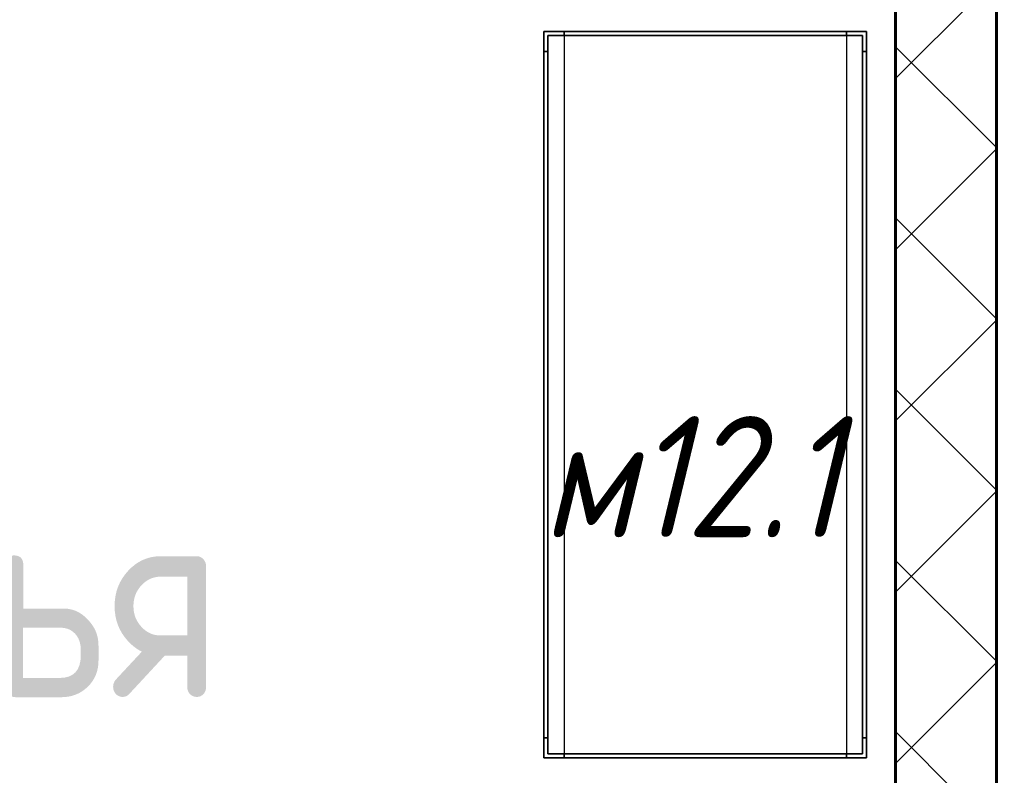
# Model space of a CAD drawing. Header units: millimetres. Extents: x -32954 to 151739, y -65671 to 56243.
# Drawn here: x -21046 to -19835, y -23373 to -22437 of the extents above; entities that cross this region are included whole.
import ezdxf

# ---------------------------------------------------------------- set-up
doc = ezdxf.new("R2010")
doc.units = ezdxf.units.MM
for name, color, linetype, lineweight in [('A-GENM', 7, 'Continuous', 9), ('I-FURN', 7, 'Continuous', 9), ('I-FURN-IDEN', 7, 'Continuous', 9), ('Марки помещений', 7, 'Continuous', 18), ('Стены разрез', 7, 'Continuous', 40)]:
    doc.layers.add(name, color=color, linetype=linetype, lineweight=lineweight)
doc.styles.add('GOST Common', font='GOST_Common.ttf', dxfattribs={"width": 0.9, "height": 250})
doc.styles.add('GOST Common_I', font='GOST_Common Italic.ttf', dxfattribs={"width": 0.9, "height": 150})

# ---------------------------------------------------------------- blocks, each defined once
blk = doc.blocks.new('М10-М12-М53-М103-М155-М186-М376-М386-М387-М390_Стеллаж - М12_1_Стеллаж сборный 900х400х1700-8574353-О_ТХ_03')
at = {"layer": 'A-GENM'}
for p, q in [((-425, 0), (-425, -5)), ((425, 0), (-425, 0)), ((-425, 0), (-425, -5)), ((425, 0), (-425, 0)), ((-425, -5), (-425, 0)), ((-425, 0), (425, 0)), ((-425, 0), (-425, -5)), ((425, 0), (-425, 0)), ((425, -5), (425, 0)), ((425, 0), (425, -5)), ((425, 0), (425, -5)), ((425, -5), (425, 0)), ((-425, 0), (-450, 0)), ((-450, 0), (-450, -25)), ((-450, -25), (-450, 0)), ((-450, 0), (-425, 0)), ((-425, -5), (-445, -5)), ((-445, -5), (-445, -25)), ((-445, -25), (-445, -5)), ((-445, -5), (-425, -5)), ((-445, -25), (-445, -5)), ((-445, -5), (-425, -5)), ((-425, -5), (-445, -5)), ((-445, -5), (-445, -25)), ((-445, -25), (-445, -5)), ((-445, -5), (-425, -5)), ((-425, -5), (-445, -5)), ((-445, -5), (-445, -25)), ((-445, -25), (-445, -5)), ((-445, -5), (-425, -5)), ((-425, -5), (-445, -5)), ((-445, -5), (-445, -25)), ((-425, 0), (-425, -5)), ((425, 0), (-425, 0)), ((-425, 0), (-425, -5)), ((425, 0), (-425, 0)), ((-425, -5), (-425, 0)), ((-425, 0), (425, 0)), ((-425, 0), (-425, -5)), ((425, 0), (-425, 0)), ((-425, -5), (425, -5)), ((425, -5), (-425, -5)), ((425, -5), (-425, -5)), ((425, -5), (-425, -5)), ((-425, -5), (425, -5)), ((425, -5), (-425, -5)), ((425, -5), (-425, -5)), ((425, -5), (-425, -5)), ((450, 0), (425, 0)), ((425, -5), (425, 0)), ((425, 0), (450, 0)), ((425, 0), (425, -5)), ((425, 0), (425, -5)), ((425, -5), (425, 0)), ((445, -5), (425, -5)), ((425, -5), (445, -5)), ((425, -5), (445, -5)), ((445, -5), (425, -5)), ((425, -5), (445, -5)), ((445, -5), (425, -5)), ((425, -5), (445, -5)), ((445, -5), (425, -5)), ((445, -25), (445, -5)), ((445, -5), (445, -25)), ((445, -5), (445, -25)), ((445, -25), (445, -5)), ((445, -5), (445, -25)), ((445, -25), (445, -5)), ((445, -5), (445, -25)), ((445, -25), (445, -5)), ((450, -25), (450, 0)), ((450, 0), (450, -25)), ((-445, -25), (-450, -25)), ((-450, -375), (-450, -25)), ((-450, -25), (-445, -25)), ((-450, -25), (-450, -375)), ((-450, -375), (-450, -25)), ((-445, -25), (-450, -25)), ((-450, -25), (-450, -375)), ((-445, -25), (-450, -25)), ((-450, -375), (-450, -25)), ((-450, -25), (-445, -25)), ((-450, -25), (-450, -375)), ((-445, -25), (-450, -25)), ((-450, -375), (-450, -25)), ((-445, -25), (-450, -25)), ((-450, -25), (-450, -375)), ((-445, -25), (-450, -25)), ((-445, -375), (-445, -25)), ((-445, -25), (-445, -375)), ((-445, -375), (-445, -25)), ((-445, -25), (-445, -395)), ((-445, -375), (-445, -25)), ((-445, -25), (-445, -375)), ((-445, -375), (-445, -25)), ((-445, -25), (-445, -395)), ((450, -25), (445, -25)), ((445, -25), (445, -375)), ((445, -395), (445, -25)), ((450, -25), (445, -25)), ((445, -25), (445, -375)), ((445, -395), (445, -25)), ((450, -25), (445, -25)), ((450, -25), (445, -25)), ((445, -25), (445, -375)), ((445, -395), (445, -25)), ((450, -25), (445, -25)), ((450, -25), (445, -25)), ((445, -25), (445, -375)), ((445, -395), (445, -25)), ((450, -25), (445, -25)), ((450, -25), (445, -25)), ((450, -25), (450, -400)), ((450, -375), (450, -25)), ((450, -25), (450, -375)), ((450, -375), (450, -25)), ((450, -25), (450, -375)), ((450, -375), (450, -25)), ((450, -25), (450, -375)), ((450, -375), (450, -25)), ((-450, -375), (-450, -400)), ((-450, -375), (-445, -375)), ((-450, -400), (-450, -375)), ((-445, -375), (-450, -375)), ((-445, -375), (-450, -375)), ((-445, -375), (-450, -375)), ((-445, -375), (-450, -375)), ((-445, -375), (-450, -375)), ((-445, -375), (-450, -375)), ((-450, -375), (-445, -375)), ((-445, -375), (-445, -395)), ((-445, -395), (-445, -375)), ((-445, -395), (-445, -375)), ((-445, -395), (-445, -375)), ((-445, -395), (-445, -375)), ((-445, -375), (-445, -395)), ((445, -395), (445, -375)), ((445, -375), (450, -375)), ((445, -375), (450, -375)), ((450, -375), (445, -375)), ((445, -375), (445, -395)), ((450, -375), (445, -375)), ((450, -375), (445, -375)), ((445, -375), (445, -395)), ((450, -375), (445, -375)), ((450, -375), (445, -375)), ((445, -375), (445, -395)), ((450, -375), (445, -375)), ((450, -375), (450, -400)), ((-445, -395), (-425, -395)), ((-425, -395), (-445, -395)), ((-425, -395), (-445, -395)), ((-425, -395), (-445, -395)), ((-445, -395), (445, -395)), ((-425, -395), (-445, -395)), ((-445, -395), (-425, -395)), ((-445, -395), (445, -395)), ((-425, -395), (-425, -400)), ((-425, -400), (-425, -395)), ((-425, -400), (-425, -395)), ((-425, -400), (-425, -395)), ((-425, -400), (-425, -395)), ((425, -395), (-425, -395)), ((-425, -395), (445, -395)), ((-425, -395), (-425, -400)), ((425, -395), (-425, -395)), ((425, -395), (-425, -395)), ((-425, -395), (445, -395)), ((-425, -395), (-425, -400)), ((-425, -395), (-425, -400)), ((425, -395), (-425, -395)), ((425, -400), (425, -395)), ((425, -395), (445, -395)), ((445, -395), (425, -395)), ((425, -400), (425, -395)), ((425, -395), (425, -400)), ((445, -395), (425, -395)), ((425, -395), (425, -400)), ((425, -395), (425, -400)), ((445, -395), (425, -395)), ((425, -395), (425, -400)), ((425, -395), (425, -400)), ((425, -395), (425, -400)), ((-450, -400), (-425, -400)), ((-425, -400), (-450, -400)), ((450, -400), (-425, -400)), ((-425, -400), (425, -400)), ((425, -400), (-425, -400)), ((-425, -400), (425, -400)), ((425, -400), (-425, -400)), ((-425, -400), (425, -400)), ((425, -400), (-425, -400)), ((-425, -400), (425, -400)), ((450, -400), (425, -400))]:
    blk.add_line(p, q, dxfattribs=at)
at = {"layer": 'I-FURN'}
for p, q in [((-450, -25), (-450, 0)), ((-450, 0), (-450, -400)), ((-450, 0), (450, 0)), ((-450, 0), (450, 0)), ((-450, -25), (-450, 0)), ((-450, 0), (-450, -400)), ((-450, 0), (450, 0)), ((-450, 0), (450, 0)), ((450, -400), (450, 0)), ((450, 0), (450, -25)), ((450, -400), (450, 0)), ((450, 0), (450, -25)), ((-450, -375), (-450, -25)), ((-450, -25), (450, -25)), ((-450, -375), (-450, -25)), ((-450, -25), (450, -25)), ((450, -25), (450, -375)), ((450, -25), (450, -375)), ((-450, -400), (-450, -375)), ((-450, -375), (450, -375)), ((-450, -400), (-450, -375)), ((-450, -375), (450, -375)), ((450, -375), (450, -400)), ((450, -375), (450, -400)), ((450, -400), (-450, -400)), ((-450, -400), (450, -400)), ((450, -400), (-450, -400)), ((-450, -400), (450, -400))]:
    blk.add_line(p, q, dxfattribs=at)

msp = doc.modelspace()

# ---------------------------------------------------------------- hatches: boundary and pattern name
at = {"layer": 'Стены разрез', "lineweight": 9}
h = msp.add_hatch(dxfattribs=at)
h.set_pattern_fill('FP_1', color=256, style=0, pattern_type=2)
h.set_pattern_definition([(45, (-4e-12, -22914.43), (-106.066, 106.066), []), (135, (-4e-12, -22914.43), (-106.066, -106.066), [])])
h.paths.add_polyline_path([(-19835, -24435.9), (-19835, -20864.4), (-19960, -20864.4), (-19960, -24435.9)])

# ---------------------------------------------------------------- linework, layer by layer
at = {"layer": 'Стены разрез'}
for p, q in [((-19960, -20884.4), (-19960, -24435.9)), ((-19835, -24435.9), (-19835, -20884.4))]:
    msp.add_line(p, q, dxfattribs=at)

# ---------------------------------------------------------------- block references
at = {"layer": 'I-FURN', "rotation": 270}
msp.add_blockref('М10-М12-М53-М103-М155-М186-М376-М386-М387-М390_Стеллаж - М12_1_Стеллаж сборный 900х400х1700-8574353-О_ТХ_03', (-19995.9, -22901.5), dxfattribs=at)

# ---------------------------------------------------------------- texts
at = {"layer": 'I-FURN-IDEN', "char_height": 150, "attachment_point": 1, "style": 'GOST Common_I'}
for s, insert, width in [('12.1', (-20284.5, -22928), 346.329), ('\\fGOST Common|b0|i1|c204|p34|;\\W.9;м', (-20397.6, -22928), 137.089)]:
    msp.add_mtext(s, dxfattribs=dict(at, insert=insert, width=width))
at = {"layer": 'Марки помещений', "lineweight": 9, "insert": (-21531, -23026.9), "char_height": 250, "width": 974.05, "attachment_point": 1, "style": 'GOST Common'}
msp.add_mtext('белья', dxfattribs=at)

doc.saveas('drawing.dxf')
